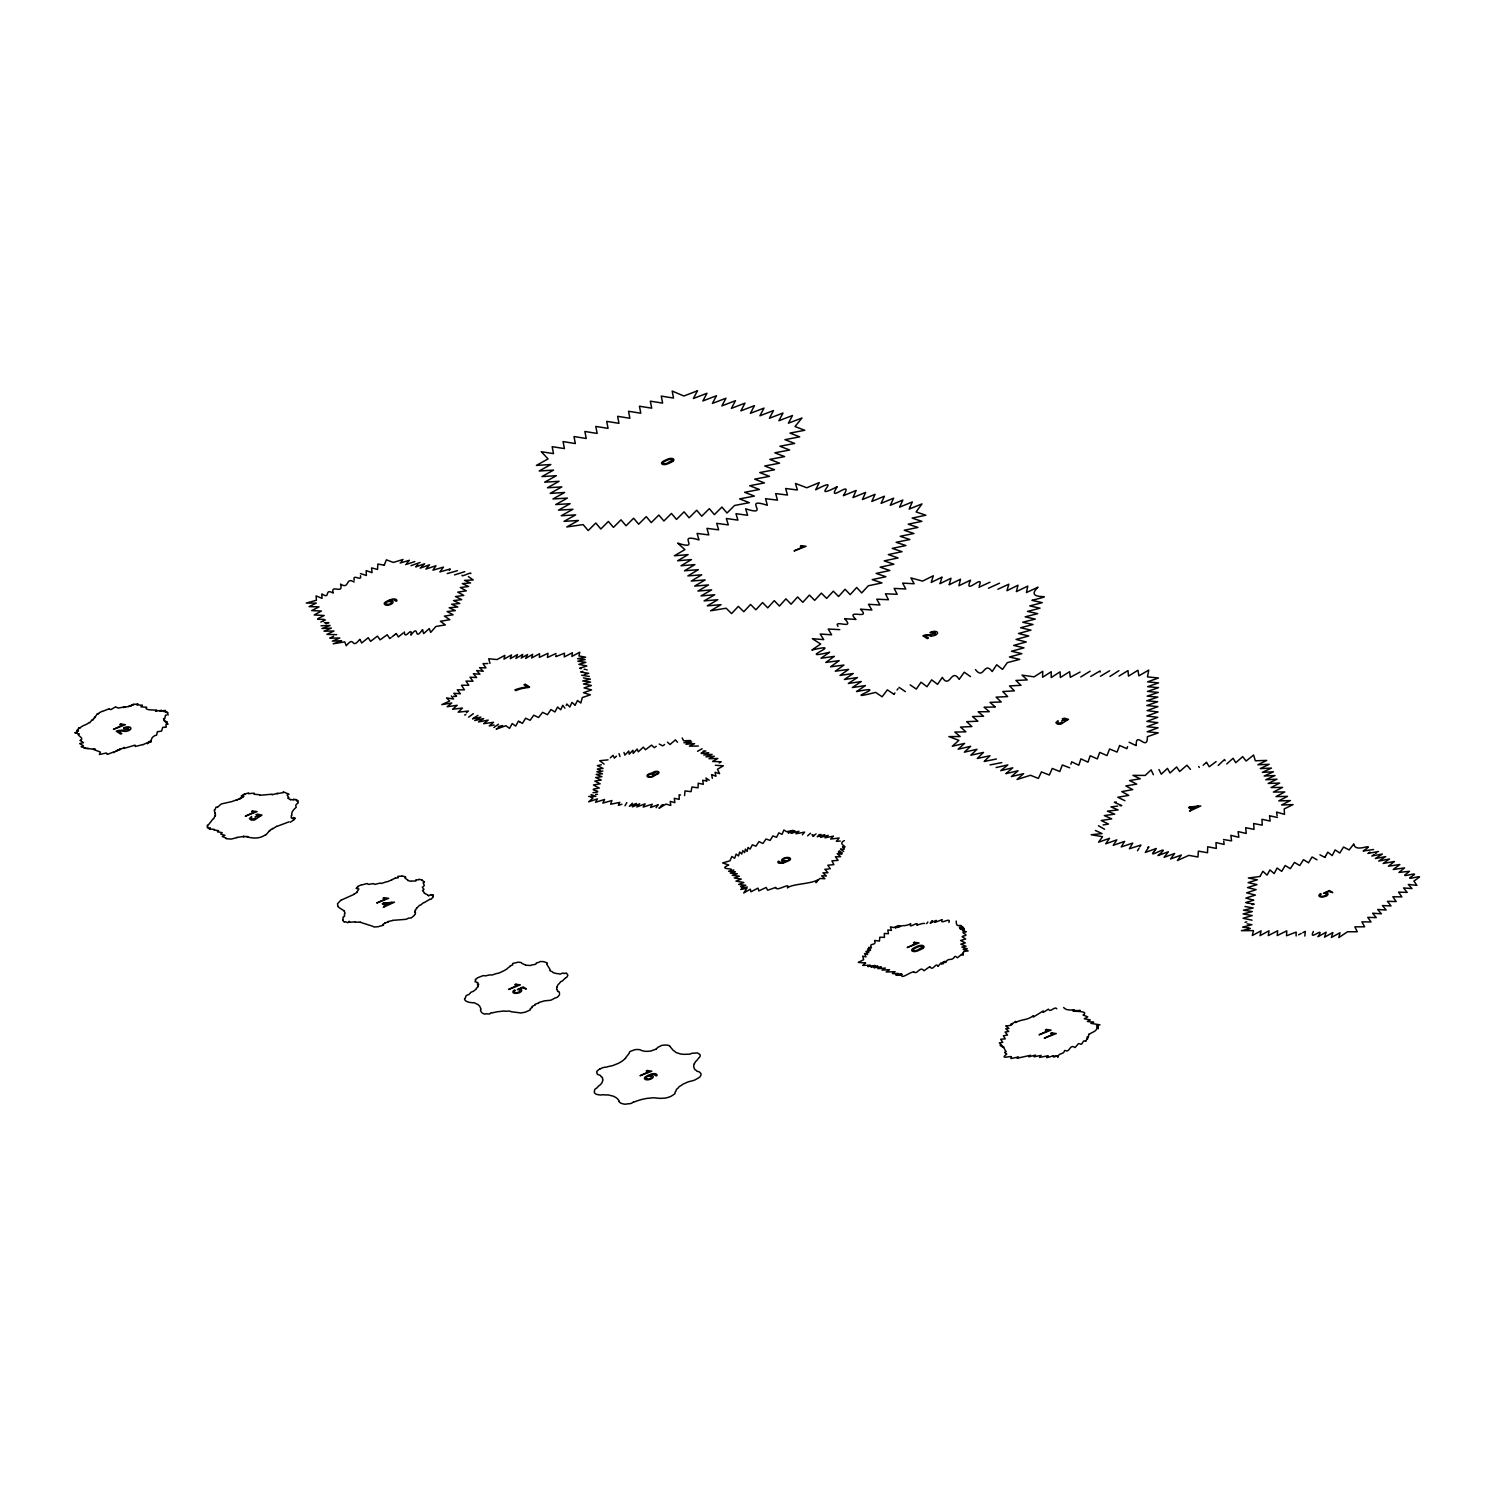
<?xml version="1.0" encoding="UTF-8"?>
<svg xmlns="http://www.w3.org/2000/svg" width="1495" height="1495" viewBox="0 0 1495 1495"><rect width="100%" height="100%" fill="white"/><g stroke="black" fill="none" stroke-linecap="round" stroke-linejoin="round"><path stroke-width="1.5" d="M556.009 656.137L556.009 655.165M556.009 656.623L564.437 653.203L564.25 656.94L572.417 652.736L571.931 656.436L579.78 652.212L578.939 655.931L585.666 657.221L577.612 658.697L585.162 659.557L577.836 661.201L585.872 662.341L578.845 664.359L586.844 665.966L579.593 668.302L581.088 668.601M215.411 815.878L215.317 813.205M354.24 580.191C352.129 572.996 362.313 582.284 360.463 575.724M1296.128 932.095L1286.522 935.758L1286.784 930.843L1277.216 935.571L1277.646 930.768L1268.302 935.59L1269.031 930.824L1260.023 935.646L1261.07 930.843L1252.305 935.515L1253.445 930.6L1241.429 930.694L1249.857 928.787M1296.072 933.029L1296.165 935.982M684.579 795.602L685.009 790.911L691.026 791.677L691.923 787.005L698.015 787.828L698.24 783.231L703.323 784.296L702.687 780.259L706.817 780.988M874.631 940.934C876.855 946.298 868.315 942.373 871.435 947.531M1088.267 1037.474L1088.902 1033.961A12.67 5.98 -12.7 0 0 1089.425 1034.129C1091.929 1032.185 1096.564 1031.643 1097.162 1027.607M214.981 815.709L213.748 818.718M80.319 740.417C84.841 738.399 77.553 735.689 78.245 734.344A18.93 8.951 -12.7 0 1 79.328 734.026L74.75 732.681A14.875 7.026 -12.7 0 1 76.787 732.307L78.805 727.785M948.895 922.415C951.624 916.36 939.252 925.573 941.999 919.705M94.69 717.6L94.746 717.32A11.867 5.606 -12.7 0 0 94.764 716.983L92.84 720.16A8.185 3.868 -12.7 0 0 92.335 719.45L89.7 722.814A16.221 7.662 -12.7 0 0 89.083 722.515C86.523 725.281 82.019 725.038 79.721 728.42A5.195 2.448 -12.7 0 1 79.16 728.121M156.695 734.606L157.367 731.784L161.553 731.074L162.712 727.374L164.768 727.261M963.004 954.894L963.266 953.604M943.42 961.976C942.056 967.788 945.251 957.903 945.494 962.518M962.967 955.043L963.677 951.474L968.162 950.932L963.172 949.381M956.221 921.051C955.959 929.385 961.547 922.994 961.733 926.713M742.585 850.562L744.603 852.617L745.426 849.104L747.164 851.421L748.005 847.497A42.981 20.313 -12.7 0 0 750.135 849.029L752.34 844.824L755.947 846.17L758.993 841.592L762.899 843.498L766.038 839.013L770.131 840.414L772.896 835.892L776.54 837.312L778.839 832.846L782.034 834.36L783.903 830.024L786.706 831.706L793.247 830.36M742.211 852.187L741.763 854.075L739.651 852L738.53 855.962L736.119 854.093L734.662 858.242L731.84 856.542L729.971 860.821L722.646 862.933L728.719 865.007M556.925 987.335L556.607 989.26A3.625 1.719 -12.7 0 0 557.261 989.727L557.598 991.465A5.176 2.448 -12.7 0 0 558.812 991.484A15.866 7.494 -12.7 0 1 559.541 993.502M960.407 579.499L958.93 585.741L970.517 580.172C963.042 596.785 984.719 572.66 979.281 585.648M910.586 924.34C908.138 929.255 919.649 920.154 916.753 925.199C921.929 923.648 922.602 923.275 924.676 923.443M978.87 587.273L990.045 582.19M1085.856 1041.398L1087.257 1037.885M1313.395 931.46C1307.789 942.429 1326.046 924.695 1317.973 936.692L1326.158 932.17L1324.514 937.178L1332.867 932.544L1331.428 937.44L1340.006 932.731L1338.829 937.571L1347.518 931.759L1357.254 931.759L1354.862 926.844L1364.636 926.807L1361.889 921.854L1371.008 921.929L1367.757 917.369L1376.26 917.612L1372.616 913.221L1381.38 913.819L1377.68 909.483L1386.145 910.025L1382.464 905.559L1391.004 905.951L1387.435 901.317L1396.18 901.541L1392.854 896.776L1401.843 896.888L1398.572 892.104L1407.206 892.403L1403.525 887.937L1411.971 888.572L1408.271 884.442L1416.905 885.358L1413.915 881.097L1415.111 880.237M988.475 588.245L999.538 583.181M949.269 584.489L950.988 578.266L940.411 583.48M214.813 810.122L216.046 807.132L217.523 807.076M997.875 589.254L1008.826 584.209L1006.957 590.712L1018.002 585.218L1016.376 591.609L1027.775 586.096L1026.43 592.562L1038.016 587.18C1021.814 602.691 1063.935 592.113 1031.924 600.336L1042.239 602.653L1029.756 605.905L1040.034 608.185L1027.514 611.399L1037.736 613.641L1025.14 616.837L1035.287 619.079L1022.711 622.256L1033.026 624.499L1020.58 627.75L1030.952 630.124L1018.506 633.506L1028.766 636.01L1016.039 639.43L1026.261 641.953L1013.703 645.391L1024 647.858L1011.517 651.241L1021.851 653.67L1009.405 656.996L1019.739 659.37L1007.275 662.659L1002.491 669.405L996.716 664.77L992.157 671.554C983.934 660.36 983.953 680.748 975.487 669.592M940 583.685L942.018 577.126M1011.48 1056.872C1011.162 1055.489 998.809 1059.918 1006.826 1054.031C1001.314 1051.172 1008.527 1052.704 1005.35 1050.779C1003.967 1047.808 1004.808 1048.5 1001.407 1046.238M1011.33 1057.357L1010.919 1058.572L1018.45 1056.946A6.765 3.196 -12.7 0 1 1017.067 1058.254L1030.522 1055.302L1028.803 1056.759L1035.549 1055.152L1034.11 1056.778L1041.062 1055.395L1039.604 1057.395L1048.182 1055.732L1047.061 1057.264A22.575 10.671 -12.7 0 1 1046.762 1057.619L1053.564 1055.844A13.623 6.428 -12.7 0 1 1052.779 1056.404C1057.918 1056.516 1053.807 1056.46 1056.386 1055.638M1136.237 744.996C1135.882 730.326 1147.525 752.508 1147.375 736.717L1158.27 732.849L1147.207 731.746L1158.064 727.822L1146.983 726.663L1157.859 722.646L1146.833 721.412L1157.765 717.32L1146.852 716.012L1158.083 711.938L1147.076 710.63L1157.896 706.63L1146.796 705.547L1157.672 701.734L1146.721 700.8L1157.84 697.1L1147.151 696.147L1158.307 692.391L1147.487 691.438L1158.513 687.681L1147.599 686.691L1158.55 682.897L1147.562 681.851L1158.457 677.982L1147.469 676.88L1148.739 670.096L1138.91 675.833L1137.938 670.246L1128.463 676.132L1127.996 670.601L1119.064 676.058M1070.868 764.225L1071.691 761.833L1078.811 765.216L1080.941 758.862L1087.968 762.17L1090.191 755.722L1097.33 758.918L1099.703 752.396L1107.029 755.554L1109.57 748.976L1117.064 752.078L1119.643 745.5L1126.875 748.677L1127.585 746.659M1069.635 767.813L1062.328 764.991L1059.805 771.551L1052.256 768.43L1049.341 775.027L1041.436 771.906L1038.371 778.428L1030.504 775.27M208.197 825.128L213.15 818.755M432.971 896.701L433.4 894.832L432.503 895.169M694.409 1063.674L695.437 1061.786A13.436 6.354 -12.7 0 1 696.633 1060.665L699.043 1057.656A5.214 2.467 -12.7 0 0 699.94 1056.535A12.296 5.812 -12.7 0 0 700.034 1054.722A4.504 2.13 -12.7 0 0 698.969 1053.956A9.512 4.504 -12.7 0 0 697.268 1052.966A6.242 2.953 -12.7 0 0 694.726 1053.19A7.195 3.401 -12.7 0 0 692.129 1053.265A17.94 8.484 -12.7 0 1 689.419 1054.199A18.052 8.521 -12.7 0 1 686.766 1054.199A11.325 5.363 -12.7 0 1 683.888 1054.33A29.937 14.146 -12.7 0 1 680.487 1053.938A13.287 6.279 -12.7 0 1 678.637 1053.34A30.722 14.52 -12.7 0 1 675.889 1052.424A14.913 7.045 -12.7 0 1 674.843 1051.377A31.956 15.099 -12.7 0 1 672.993 1050.125L670.152 1046.706M521.886 656.398L522.783 654.418L515.943 658.435L517.457 654.567L510.3 658.716L511.496 654.941L503.983 659.127L504.843 655.371L497.05 659.557L488.734 658.753L489.968 663.406M521.082 658.155L527.567 654.53L525.642 658.473L532.65 654.305L531.622 657.987L539.546 653.707L539.377 657.389L548.011 653.278L547.432 657.482L556.009 653.483M566.213 705.397L566.848 704.014L569.857 707.004L571.987 702.388L574.771 704.911M564.904 708.181L562.774 705.266L560.718 709.77L557.56 707.004L554.944 711.956L550.964 709.527L547.45 714.703L542.61 712.349L538.555 717.507L533.734 715.208L530.127 720.291L525.623 718.198L522.39 723.412L519.737 721.842M575.108 705.192L577.519 700.464M94.615 717.955L97.399 713.526M415.61 910.231L414.62 912.399A8.391 3.962 -12.7 0 0 415.386 912.137L415.442 913.146A22.275 10.521 -12.7 0 1 414.919 914.529M619.846 802.366L610.651 804.254L611.885 800.535L602.859 803.095L604.578 799.47L595.552 802.273L597.383 798.872L588.675 801.843L593.067 797.919M619.435 803.189L618.332 805.356M787.417 887.806C791.079 881.9 776.951 891.562 775.886 887.955M1260.192 876.201L1262.845 871.267L1267.069 875.117L1269.946 869.922L1274.151 873.566L1277.141 868.034L1281.701 871.361L1285.177 865.53L1290.334 868.651L1294.464 862.409L1299.716 865.549L1303.509 859.662L1308.517 862.821L1312.068 856.971L1317.02 859.831M77.291 730.233L76.918 730.943A7.681 3.625 -12.7 0 1 77.273 730.121L77.609 729.653M963.434 952.502L961.472 954.8M1325.841 855.663L1327.784 852.15L1332.194 855.588L1335.128 849.908L1339.782 853.028L1343.556 847.03L1349.144 849.964L1353.536 844.32M1325.635 856.018L1325.056 857.065M293.375 819.129C295.842 814.364 290.161 822.101 291.413 815.298M1324.85 857.42L1319.917 854.804M1139.844 846.843L1140.909 845.049L1129.398 848.768L1132.724 843.105L1121.213 846.936L1124.614 841.386L1113.233 845.329L1116.84 839.854L1105.683 843.815L1109.533 838.321L1098.601 842.208L1102.544 836.658L1091.2 834.752L1102.058 833.575L1095.405 830.491M1139.003 848.263L1137.508 850.767M415.18 910.305L416.825 907.895M449.304 570.399L450.238 568.96L439.848 571.95L443.454 567.11L432.952 570.174L435.979 565.745L425.888 569.09L429.551 564.792L420.188 568.156L424.636 563.746L415.722 566.904L417.927 564.68M255.907 818.251L251.665 819.279L251.552 816.532L249.403 818.643L251.309 820.12L254.505 820.007L261.961 815.055L257.458 814.158L255.851 814.7L260.485 815.859L255.066 816.849M1062.384 722.384L1058.049 723.356L1058.03 720.665L1055.881 722.72L1057.619 724.197L1060.889 724.159L1068.495 719.357L1064.309 718.179L1062.235 718.871L1066.103 718.852L1066.925 720.048L1062.814 720.571M942.336 963.397L943.326 961.939M941.719 964.312L941.102 962.743L938.337 966.032M816.55 881.826L816.98 881.19M457.414 570.716L447.229 573.557M910.156 684.878L916.342 689.083L921.032 682.206L926.993 686.728L931.647 679.851L937.571 684.318L942.298 677.403C949.736 689.494 951.418 667.686 958.818 678.879M959.285 679.216L964.238 672.227L970.498 676.581M424.505 892.963L422.487 890.534A19.622 9.269 -12.7 0 1 423.982 889.357L422.375 887.264L424.337 885.526L423.178 882.76A11.1 5.251 -12.7 0 0 423.814 882.368L424.15 882.143M433.251 896.813L431.065 899.261A4.859 2.299 -12.7 0 1 429.7 899.355M899.018 687.326L905.372 691.624M898.065 688.653L897.056 689.999M340.953 900.158L337.552 903.69L337.795 906.082M1154.775 850.562L1156.308 848.487L1145.301 852.43L1148.926 846.899L1147.655 847.347M1154.738 850.618L1153.878 851.758M894.926 692.876L893.991 694.128M893.898 694.259L887.376 689.849L882.125 696.782L875.64 692.372C835.948 702.332 894.01 683.962 856.523 691.587L865.418 685.588L852.318 687.55L861.307 681.533L848.319 683.458L857.42 677.553L844.376 679.496L853.253 673.497L839.984 675.441L848.674 669.368L835.275 671.218L843.946 665.051L830.566 666.807L839.2 660.64L825.763 662.453L834.378 656.361L820.979 658.249L829.632 652.212C792.668 661.052 848.487 641.448 811.86 650.045L820.68 644.009L812.308 638.683L823.726 639.617L820.25 634.029L831.612 634.814L828.23 629.04L839.798 629.638M1153.804 851.87C1146.628 859.419 1174.379 841.704 1157.971 855.57L1168.417 851.758L1164.063 857.345L1174.678 853.458L1170.529 858.971L1181.349 855.028L1177.406 860.522L1188.861 855.364L1197.962 857.009L1198.373 851.122L1207.53 852.729L1207.698 846.768L1216.332 848.412L1215.977 842.582L1224.125 844.413L1223.732 841.274M462.086 575.239C460.852 577.649 472.046 571.277 470.813 573.594M77.647 731.335L78.413 730.308L76.955 732.232M746.061 889.693L743.688 893.001L750.359 889.189L750.901 891.805L758.002 888.123L758.881 890.908L766.15 887.451L767.683 890.254L775.755 887.395M128.757 729.28L121.544 730.27A6.335 2.99 -12.7 0 0 116.311 731.242L120.647 734.082L121.843 733.54L118.441 731.317M935.421 633.731L928.152 634.814M945.812 962.35C948.278 956.968 951.624 961.902 954.819 956.538M403.052 559.466L393.334 562.438L386.364 559.821L384.234 565.222M402.155 560.569L401.277 561.653M468.383 576.584L473.205 579.985L464.496 580.378L470.57 582.938L462.31 583.592L468.589 586.488L460.329 587.535L466.347 590.843L457.75 592.132L463.786 595.421L455.47 596.542L461.712 599.644L453.508 600.579L459.806 603.494L451.602 604.242L457.806 607.007L449.173 607.755L455.358 610.595L447.08 611.53L453.116 614.763L444.389 616.108L449.845 619.696L440.39 621.285L445.342 624.91L435.923 626.461L430.672 632.404L429.289 628.554L423.646 633.6L422.562 629.75M226.362 838.228L222.25 836.471L224.904 835.313L220.699 834.023L222.157 832.696L217.466 831.687M400.137 563.036L409.424 560.27L406.808 563.26M295.206 818.176L293.45 820.269M97.979 714.311L99.062 713.078M839.218 838.004L830.641 839.069L833.462 836.116L824.96 837.835L828.249 835.35L820.549 837.331L824.754 834.658L817.204 836.695L820.886 834.322M838.471 838.882L836.322 841.33L840.265 841.05M146.66 707.247C143.539 710.405 153.985 709.901 156.807 710.125A13.306 6.279 -12.7 0 1 155.499 711.153L161.74 710.387M417.142 907.801L419.516 905.279A7.568 3.588 -12.7 0 1 420.469 905.148L423.552 902.681A14.315 6.765 -12.7 0 1 424.132 902.662L429.7 899.355M790.126 859.644L789.566 860.167A7.101 3.345 -12.7 0 1 788.725 860.765L782.931 863.213L778.895 863.213A5.868 2.766 -12.7 0 1 778.241 862.764L778.017 862.465A3.85 1.813 -12.7 0 1 777.923 861.811A2.859 1.345 -12.7 0 1 778.222 861.307C779.25 860.186 780.652 865.082 785.473 861.494A3.401 1.607 -12.7 0 1 782.446 861.176M142.417 705.266L136.755 704.874A9.119 4.317 -12.7 0 1 137.148 704.556A7.157 3.382 -12.7 0 1 138.026 703.977L135.036 704.351M844.339 840.638C836.322 844.04 850.487 847.964 842.489 846.843C849.085 852.823 834.341 845.441 843.703 851.477M142.231 705.472L140.96 706.817L146.08 707.228M414.806 561.597L405.593 564.624M632.385 803.207L629.376 806.253L636.347 803.45L632.385 806.87L639.692 803.787L636.795 806.964L645.13 803.824L643.168 807.076L652.231 804.179L650.531 807.487L657.688 804.964M625.62 754.414L628.797 750.995L629.208 754.227L632.946 750.228L633.17 753.424L637.169 749.051L638.272 751.835L643.317 747.164L645.485 749.761L651.502 745.127L654.343 747.724M1006.415 1025.925C1016.45 1024.785 1007.966 1024.673 1012.19 1023.552A17.08 8.073 -12.7 0 0 1011.685 1024.225L1015.554 1021.496M99.455 712.648L102.071 711.34M623.976 752.433L624.891 755.199M656.099 807.674L658.211 804.777M926.713 923.648L927.89 921.948M616.463 756.152L615.006 757.554M565.652 977.767L562.326 981A8.671 4.093 -12.7 0 0 560.831 981.617L558.981 983.841A5.494 2.598 -12.7 0 0 558.121 984.532L557.056 986.607A3.737 1.757 -12.7 0 0 556.906 987.092M984.906 760.693L989.989 755.76L977.3 758.47L983.523 752.415L970.797 755.218L977.02 749.275L964.331 752.172L970.666 746.304L958.127 749.219L964.63 743.37L952.278 746.267L958.874 740.361L948.895 736.605L960.182 736.53L954.8 732.083L965.882 731.821L960.519 727.093L971.862 726.551L966.723 721.674L977.898 721.207L972.516 716.535L983.579 716.254L978.16 711.788L989.335 711.695L984.439 707.509M217.597 831.575L218.513 830.697L213.71 829.856A9.325 4.41 -12.7 0 1 214.364 829.37L209.3 829.052A3.326 1.57 -12.7 0 1 210.197 828.697C210.982 826.062 208.478 830.323 207.992 827.053A6.055 2.859 -12.7 0 0 207.431 827.763A45.168 21.341 -12.7 0 1 207.356 825.109M984.121 761.46L996.399 759.011M265.923 834.845L269.885 830.416A4.915 2.317 -12.7 0 0 269.343 830.977L272.613 828.379M1158.961 769.514L1161.279 774.186L1167.464 768.374L1169.987 772.99L1176.621 766.991L1179.667 771.495L1186.918 765.216L1190.45 769.364M810.496 833.238L807.599 835.836M1218.219 765.421L1224.517 759.535L1225.115 760.712M1153.374 774.728L1151.131 769.869L1145.207 775.438L1132.948 775.344L1140.236 778.783L1129.585 780.539L1136.705 784.109L1125.847 785.959L1132.743 789.603L1121.792 791.621L1128.725 795.396L1117.793 797.246L1124.95 800.722M610.278 757.872L613.062 755.33L614.426 758.115M476.326 988.457L478.269 986.532A5.999 2.841 -12.7 0 0 477.559 986.046L478.755 984.289A9.587 4.522 -12.7 0 0 477.335 984.028L477.877 982.551L475.036 981.748A13.96 6.597 -12.7 0 1 475.802 980.103M677.515 742.267L675.404 739.875L674.077 741.034M422.524 629.638C413.255 642.458 419.964 622.798 410.919 635.188C412.732 624.854 404.51 641.206 404.379 631.937M1203.176 765.234L1206.502 762.226L1207.026 763.085M1001.762 762.599L990.026 764.917M865.455 963.116L862.727 965.434L866.166 965.303M403.108 633.058L398.361 636.945L396.287 633.488M673.404 741.613L672.059 742.791M996.118 767.552L1007.854 764.917L1000.753 770.654L1012.769 767.795L1005.911 773.662M493.593 722.291L483.632 723.673L488.211 720.085L478.475 721.954L483.689 718.59L474.737 720.553L480.867 717.114L472.607 718.815M671.386 743.37L670.022 744.529L667.499 742.155M492.901 722.889L489.22 725.935L494.21 725.038M466.328 712.816L468.44 711.041L458.161 712.199L462.478 708.051L452.593 709.265L457.208 705.285L447.173 706.743L451.752 702.986L441.791 704.631L449.64 701.062L446.538 697.903L453.527 699.006L451.378 695.96M662.322 805.413L663.219 804.646L661.052 805.581M476.27 989.036L473.392 991.278A25.228 11.923 -12.7 0 1 470.925 992.25L469.075 994.418A10.988 5.195 -12.7 0 0 466.216 995.577L465.73 996.698A21.341 10.091 -12.7 0 0 465.618 997.072L465.468 997.819A5.924 2.803 -12.7 0 0 464.609 998.847M359.809 639.299C350.82 650.587 355.212 634.628 346.242 645.765L344.747 641.86L333.217 643.803L341.664 640.72L332.32 641.131L339.813 638.01L329.76 638.141L330.657 637.692M661.014 806.515L658.959 808.234L666.004 804.086L670.788 805.469L670.227 801.376L674.862 802.647L674.282 798.311L679.235 799.339L679.104 794.779L680.543 795.004M664.621 744.473L663.537 745.332M395.876 633.824L394.848 634.628M1398.909 872.426L1409.542 871.286M1400.049 871.51L1404.59 867.885L1393.247 869.492L1399.862 864.521L1388.407 866.203L1394.424 861.512L1383.118 863.475L1389.509 858.99L1378.726 861.064L1385.715 856.598L1375.363 858.541L1382.352 854.019L1371.756 856.018M662.827 745.912L659.22 744.043M394.643 634.796L392.12 636.758M816.046 833.911L812.831 836.34L813.841 836.097M1408.795 871.865L1406.141 873.94M1405.375 874.519C1400.89 877.957 1420.698 870.912 1412.513 875.864M473.373 713.657L468.589 717.189M293.581 820.007L290.366 822.231M391.073 637.561L389.784 638.552L387.186 634.74L380.085 639.86L377.469 636.104L370.573 641.355L368.256 637.692L361.715 642.981L360.015 639.692M817.503 879.92L815.99 882.667L819.802 878.481L824.848 878.724L821.615 875.808L826.38 875.995L822.96 872.856L827.931 872.744L824.866 869.305L828.94 869.006M816.793 880.443C808.16 884.143 793.004 883.975 787.697 887.6M411.648 917.575L413.087 916.435A24.499 11.586 -12.7 0 0 414.582 914.996M656.23 746.323L655.09 747.164M1411.747 876.444C1403.076 881.62 1424.679 873.846 1418.288 877.957M510.113 966.349L507.777 968.05A3.326 1.57 -12.7 0 1 507.291 968.667L504.095 970.685A5.569 2.635 -12.7 0 1 502.712 971.301A42.738 20.201 -12.7 0 1 501.984 971.657L498.676 973.17A9.288 4.392 -12.7 0 1 496.602 973.507L492.098 975.002A13.847 6.541 -12.7 0 1 489.837 974.889L485.37 975.899A6.84 3.233 -12.7 0 0 483.315 975.637A19.977 9.437 -12.7 0 0 479.166 977.188A2.261 1.065 -12.7 0 0 478.456 977.394M149.201 741.744L150.005 741.165A9.643 4.56 -12.7 0 0 151.201 741.968C150.677 738.698 152.976 735.746 156.62 735.073M148.734 742.099L142.903 744.716M1368.355 847.291C1369.028 844.75 1355.012 852.374 1353.797 844.002M1417.484 878.537L1415.914 879.677M929.684 966.686L924.022 970.741C920.098 965.452 917.444 974.889 914.024 972.068M1367.57 847.871L1365.178 849.59M113.508 752.658L117.974 749.948M1364.374 850.15L1363.178 851.01L1373.531 849.496M897.355 926.564L895.356 927.984L899.878 925.685A29.582 13.978 -12.7 0 0 898.196 927.199M272.744 828.865L276.668 826.249M1369.887 852.019L1368.878 852.711M1367.832 853.439L1378.502 851.533M265.624 834.715C259.439 838.901 253.888 838.489 246.993 836.938A4.223 2 -12.7 0 1 247.964 836.583L244.133 836.546A4.037 1.906 -12.7 0 0 243.012 836.565L236.64 837.462M894.72 971.862C886.217 975.899 905.148 971.488 895.636 974.703M1376.615 852.785L1375.587 853.477M530.164 1008.751L532.37 1007.368A10.372 4.896 -12.7 0 1 531.921 1006.583L534.818 1005.126M1374.185 854.411L1373.157 855.103M134.587 745.276L123.823 748.472A14.016 6.615 -12.7 0 1 124.384 747.407L119.413 749.855A16.688 7.886 -12.7 0 1 120.497 748.846L116.087 751.144M472.887 718.553L477.951 715.395M1118.895 670.694L1109.925 676.45M1109.626 670.788L1100.469 676.226M430.859 894.533L429.233 895.505A28.143 13.306 -12.7 0 1 428.448 895.935L427.776 894.757M357.118 892.328L353.867 894.253M1090.173 671.162L1080.754 676.973M493.855 727.504L498.452 724.234M719.226 762.955L721.188 761.777L712.554 761.46L717.824 758.488L709.004 758.712L714.33 756.246L705.958 756.862L712.068 754.377L703.771 755.05M147.519 743.146L148.379 742.903A5.625 2.654 -12.7 0 1 147.856 743.277A8.223 3.887 -12.7 0 1 147.351 743.706L150.92 741.165L147.949 742.753M115.507 706.911L110.836 709.62L109.359 709.06M1048.462 1009.125L1043.211 1012.414A12.053 5.7 -12.7 0 1 1043.267 1010.956L1033.307 1017.048A23.602 11.156 -12.7 0 0 1033.381 1015.666C1026.841 1020.767 1021.907 1018.88 1015.703 1022.524A11.568 5.475 -12.7 0 1 1015.554 1021.496M354.184 894.309L341.365 900.046M116.591 750.938L118.086 750.116M357.473 886.61L361.379 884.722M499.666 727.205L496.153 729.111L505.964 725.729L509.533 728.401L512.187 723.561L515.7 726.103L518.466 721.038L519.625 721.767M293.543 819.054L294.833 818.363M1083.389 1014.899C1088.248 1011.349 1078.717 1011.536 1073.541 1011.143M1083.128 1015.03L1087.743 1016.862L1084.305 1018.786L1090.285 1019.908L1087.332 1021.459L1093.667 1022.188L1092.303 1022.786A27.116 12.82 -12.7 0 1 1090.883 1023.346L1099.946 1024.841L1096.526 1025.776L1098.302 1028.803M1304.836 936.057L1305.303 931.404L1302.668 932.731M702.108 748.715L697.548 751.312M289.077 821.801L276.874 826.417M858.242 962.444L863.643 959.659L862.671 956.165L865.979 956.875L864.615 953.548L867.586 954.483L865.96 951.418L868.726 952.595L867.754 951.026M336.693 634.684L326.863 634.403L333.964 631.002L323.985 631.189L331.442 628.087L321.967 628.498L330.115 625.471L321.07 625.751M1301.211 933.478L1298.538 934.805M318.099 618.556L324.191 615.491L314.193 614.968L321.425 611.025L311.689 610.614L319.052 606.877L309.073 606.634L316.286 603.083L306.251 603.064L316.417 600.261L316.08 595.87L322.042 598.374L321.799 594.113M333.553 636.272L331.105 637.487M941.607 577.332L931.217 582.433L933.328 575.781L922.546 581.106L910.904 577.911L914.192 583.741L902.644 583.125L905.821 588.993L894.141 588.413L897.206 594.3L885.432 593.795L888.46 599.738L876.743 599.159L879.976 604.989L868.483 604.298L871.865 609.997L860.466 609.175C872.127 620.743 844.189 607.96 855.962 619.453L844.619 618.687C855.794 630.554 832.958 619.005 837.985 626.349M792.574 830.678L788.052 832.921L794.929 830.902L790.93 833.276L798.928 831.257L795.919 833.761L804.628 832.098L802.366 834.827M931.292 921.425L932.562 920.789L930.17 923.237L936.206 920.378L934.842 922.415L941.813 919.78M670.769 462.478L668.564 463.487A8.69 4.111 -12.7 0 1 665.817 464.44A4.018 1.906 -12.7 0 1 662.135 464.104A4.018 1.906 -12.7 0 1 662.098 462.104A8.914 4.205 -12.7 0 1 664.434 460.591L666.789 459.507A8.783 4.149 -12.7 0 1 669.536 458.554A3.999 1.887 -12.7 0 1 673.236 458.872A3.999 1.887 -12.7 0 1 673.255 460.89M949.213 584.732L960.463 579.256M897.934 927.461C905.596 923.723 901.99 927.479 910.717 923.817M391.896 879.751L395.427 878.051M705.902 750.92C690.653 756.975 717.712 749.836 705.528 754.34M325.443 619.939L323.368 620.892M391.821 879.808L387.448 881.732A4.859 2.299 -12.7 0 1 386.588 881.714L381.543 883.433A12.427 5.868 -12.7 0 1 380.178 883.096L374.834 884.386A20.07 9.475 -12.7 0 1 373.414 883.601L368.256 884.423A11.325 5.345 -12.7 0 0 367.079 883.508L362.033 884.909M727.729 865.455C718.497 869.698 733.97 868.072 730.943 869.903M1061.543 720.982L1062.646 720.459M243.984 796.162L241.349 795.751L244.9 794.144M322.901 621.116L320.827 622.051M242.751 796.723L240.882 797.564L243.068 797.153M510.206 965.994L512.729 964.873A6.335 2.99 -12.7 0 1 512.673 963.509A10.147 4.803 -12.7 0 1 516.261 962.724L517.625 962.201A15.604 7.363 -12.7 0 1 521.568 962.668M113.657 751.966L107.416 754.396M432.223 895.281L431.251 895.169M242.564 797.358L239.181 798.779L240.732 798.423M1056.46 1055.844L1053.751 1056.984M80.207 740.455L83.496 742.66L79.665 743.594L83.402 745.743L81.608 746.528M1063.636 1007.518C1067.505 1012.526 1078.979 1007.91 1072.569 1010.769M288.236 794.536L287.133 794.966A43.766 20.687 -12.7 0 0 288.871 797.545M325.966 623.789L328.863 622.611L324.34 622.705M898.85 925.498L893.711 927.535L890.422 926.863L891.45 930.413L887.824 929.965L888.422 933.74L884.33 933.459L884.423 937.384L879.826 937.197L879.452 941.084L874.687 940.467M291.974 815.093C290.74 812.962 293.525 809.43 296.234 807.281C293.861 803.058 301.186 803.824 296.851 801.077A2.841 1.345 -12.7 0 1 298.159 800.778L295.58 799.376M240.452 798.536L232.267 801.432M538.555 1002.995L535.042 1004.36A6.877 3.252 -12.7 0 0 534.818 1005.126M875.042 965.415L870.875 966.966L877.771 966.088L874.014 967.695L881.303 966.91L877.864 968.667L885.376 968.069L882.05 970.068L889.562 969.732L886.161 971.974L894.944 971.694M624.985 805.786L626.816 802.609M420.114 562.456L410.957 565.689M243.498 794.462L248.562 792.929M231.818 801.582L221.297 803.955L217.672 807.076M621.901 804.235L619.435 805.02M901.672 973.936L897.299 975.301M464.758 571.669L454.517 574.902M1030.036 775.419L1017.067 779.493L1023.626 773.662L1011.33 776.596L1018.058 770.747L1006.341 773.569M383.467 925.255L379.188 926.377M1247.279 897.598L1255.408 895.075L1246.624 892.851L1256.136 889.674L1247.503 887.581L1256.996 884.591L1248.101 882.629L1257.388 879.789L1248.362 877.995L1260.042 876.481M587.18 670.003L586.601 669.685M1246.793 921.817L1245.073 922.359M582.77 671.33L581.443 671.722M384.776 923.013L388.494 921.873A8.652 4.093 -12.7 0 1 388.158 921.593M902.139 974.534L900.831 974.964M1253.8 900.196L1245.802 898.065M1253.221 900.364L1248.549 901.709M962.929 936.019C972.03 935.197 956.95 932.151 966.05 931.815M1247.97 901.877L1245.914 902.438M584.302 674.525L588.694 673.329L580.565 671.984M1248.456 925.629L1251.913 924.695L1247.054 923.854M1247.876 925.779L1242.625 927.124L1247.876 927.928M130.121 706.219L131.186 705.995L123.169 707.49A15.286 7.232 -12.7 0 0 125.15 706.761L118.385 708.069L116.18 707.191M818.886 834.827L819.895 834.565M1252.231 904.681L1254.212 904.176L1251.707 903.746M589.292 676.487L581.667 675.235M1244.98 906.493L1253.202 907.97L1243.485 910.212L1252.343 911.558L1243.092 913.95L1252.212 915.557L1243.055 918.266L1252.044 920.191M583.442 677.908L590.394 679.141L582.695 680.972L590.562 682.056L583.424 683.981L591.403 685.495L584.04 687.906L591.553 689.886L583.461 692.708L590.375 694.82L582.284 697.567L580.826 703.042L578.247 701.043M388.102 921.537L392.438 920.584M601.308 764.767L597.365 765.646L603.064 768.411L597.383 769.178L600.074 770.187M128.346 706.556L133.709 704.369A7.83 3.7 -12.7 0 0 132.102 704.799L134.756 704.388M811.822 834.883L812.888 834.64M502.619 725.58L498.321 726.533M248.301 793.677L254.131 793.191A26.293 12.427 -12.7 0 1 254 794.256L259.756 794.723M747.276 887.002L743.8 887.619M597.645 788.444C584.19 789.902 607.026 791.303 592.954 792.705M633.394 1102.114L634.609 1101.89A14.053 6.634 -12.7 0 1 636.608 1101.03L640.215 1099.89A15.305 7.232 -12.7 0 1 642.626 1099.274L646.531 1098.451A16.781 7.923 -12.7 0 1 649.092 1098.208L652.979 1097.779A18.445 8.708 -12.7 0 1 655.389 1097.947L659.65 1098.339A16.501 7.793 -12.7 0 0 663.518 1098.19A7.213 3.401 -12.7 0 0 666.452 1097.835A15.847 7.494 -12.7 0 0 670.321 1096.62A6.447 3.046 -12.7 0 0 672.171 1095.536A12.745 6.017 -12.7 0 0 674.806 1093.742A7.288 3.438 -12.7 0 0 674.992 1092.284L676.17 1090.771A15.679 7.4 -12.7 0 1 676.301 1089.575A29.096 13.754 -12.7 0 1 677.328 1088.659L678.207 1087.968A14.558 6.877 -12.7 0 1 679.085 1086.734A31.115 14.707 -12.7 0 1 681.01 1085.557L681.683 1085.164A13.717 6.485 -12.7 0 1 683.178 1084.062L686.298 1082.698A13.175 6.223 -12.7 0 1 688.205 1081.838L693.886 1080.38A13.698 6.485 -12.7 0 0 697.492 1078.456A7.83 3.7 -12.7 0 0 699.922 1076.849A13.661 6.466 -12.7 0 0 701.024 1074.606A6.092 2.878 -12.7 0 0 700.482 1073.148A11.941 5.644 -12.7 0 0 698.726 1071.616A12.091 5.718 -12.7 0 1 697.062 1071.28A29.62 13.997 -12.7 0 1 696.633 1070.906L695.941 1070.177A11.885 5.625 -12.7 0 1 694.67 1069.299A30.946 14.632 -12.7 0 1 694.072 1067.692A12.053 5.7 -12.7 0 1 693.699 1066.664A22.425 10.596 -12.7 0 1 694.315 1063.674M395.091 878.238L398.417 877.658A8.933 4.223 -12.7 0 1 397.838 876.369A14.726 6.952 -12.7 0 1 401.613 876.257M874.183 965.564L867.773 966.555A14.053 6.634 -12.7 0 0 870.314 965.265L867.306 965.247M901.522 975.357C901.616 979.113 909.857 972.105 913.688 971.843M392.381 920.378L406.098 919.313A25.658 12.128 -12.7 0 0 408.583 918.136A8.559 4.037 -12.7 0 0 411.293 917.837M1103.086 824.96L1108.449 824.063L1101.236 820.512L1111.738 818.849L1104.3 815.579L1114.747 814.177L1107.384 811.15L1118.092 809.954L1110.991 806.908L1117.681 806.067M741.707 887.974L746.995 888.348M897.467 975.263L901.149 974.684M746.154 888.497L740.66 889.45M1098.414 825.726L1104.581 829.258M901.354 973.936L895.841 974.74M465.823 714.741L464.609 714.928M1116.316 802.03L1114.336 802.329L1121.624 805.543M1121.568 805.562L1120.147 805.749M1077.147 1010.695L1075.466 1010.9M237.182 837.555L231.351 839.05A45.448 21.472 -12.7 0 1 226.007 838.658M963.92 949.288L967.284 948.82L961.883 947.101L966.032 946.223L960.818 944.149L965.303 942.915L960.594 940.504L965.677 938.991L962.07 936.711M259.831 795.303L272.109 794.2A6.559 3.102 -12.7 0 1 272.09 794.817L277.565 793.284A2.373 1.121 -12.7 0 1 276.893 793.714L283.62 792.537M166.711 715.133L165.496 715.245L164.768 718.628A7.083 3.345 -12.7 0 1 163.534 718.665L163.964 719.543M608.091 759.852L599.682 760.731L604.129 764.094M349.979 922.265L354.894 921.836M165.067 727.243L166.225 727.168L165.964 724.197A8.746 4.13 -12.7 0 1 167.029 724.159A7.288 3.457 -12.7 0 1 167.982 724.309L167.347 723.113M704.238 751.013L703.117 751.069M487.819 663.5L486.865 663.537M355.287 922.191L360.276 922.097M486.398 663.556L482.978 663.649L485.95 667.929L479.559 667.63L483.259 671.255L476.643 670.564L479.951 674.226L473.373 673.703L476.625 677.553L470.009 677.216L472.999 681.253L466.029 681.085L468.795 685.271L461.507 685.233L464.422 689.868L457.283 689.793L460.404 693.773L453.807 693.269L456.311 695.922M595.627 794.443L597.495 794.312M995.278 707.004L984.121 707.228M588.694 796.443L595.907 796.312L591.03 794.574M961.304 928.507L964.163 928.47L962.574 928.115M959.883 928.526L964.312 929.572L960.425 928.881M698.352 746.024L689.419 746.173L694.577 743.65L685.943 744.23L691.736 742.006L683.925 742.772L690.727 740.53L683.57 740.735L682.187 737.951M324.097 619.378L317.631 619.285M733.839 870.015L728.57 871.249L735.428 871.772L730.214 873.099L737.297 873.771L732.251 875.304L739.371 876.201L734.269 877.976L741.258 879.097L735.932 881.097L743.837 882.517L738.661 884.423L745.799 885.264L740.586 886.61L743.538 886.797M356.707 892.309L358.912 888.964L356.146 888.441A24.966 11.792 -12.7 0 1 358.295 886.684M930.226 632.516A4.504 2.13 -12.7 0 1 936.113 631.544A4.504 2.13 -12.7 0 1 936.674 634.328A4.504 2.13 -12.7 0 1 930.918 635.936L931.067 635.767M124.459 731.223L122.011 731.036A5.793 2.747 -12.7 0 0 118.441 731.167M865.624 962.967L858.765 962.5M930.824 635.767L929.46 635.674M411.929 881.003L415.853 881.022A8.82 4.167 -12.7 0 0 415.778 879.882L415.984 879.864A24.78 11.717 -12.7 0 1 418.824 879.808M373.002 926.358L360.388 922.303M715.357 765.272L723.356 765.832L717.469 769.271L719.581 773.662L715.058 772.28L715.956 776.26L713.507 775.363M87.308 748.397L88.298 748.416M84.131 748.229L95.381 749.313A15.324 7.232 -12.7 0 0 93.4 749.369L100.389 752.078L99.418 754.508L106.332 752.994L107.397 754.358M928.769 635.599L928.619 635.581A5.793 2.747 -12.7 0 0 925.031 635.711M466.496 1001.314L466.533 1001.314A18.538 8.764 -12.7 0 0 469.112 1002.323L472.738 1002.79A5.588 2.635 -12.7 0 1 474.251 1002.715L476.755 1004.042A5.475 2.579 -12.7 0 1 477.802 1004.434L479.689 1006.191A6.84 3.233 -12.7 0 1 479.988 1006.976L481.035 1009.05A9.531 4.504 -12.7 0 1 480.437 1010.078L481.353 1012.208M418.806 879.228L422.225 879.938M454.91 696.483L456.536 696.128M454.499 696.427L453.471 696.259M1248.4 928.003L1250.063 928.245M839.2 850.786L842.208 853.122L838.359 851.795L841.835 854.206L837.181 853.701L840.601 856.691L835.443 856.803L838.116 860.335L831.93 860.877L833.855 864.633L827.8 865.213L830.304 868.894M283.246 791.808L289.021 794.219M1065.356 1050.518C1069.953 1053.059 1069.523 1043.51 1075.054 1047.546L1078.568 1043.547M1064.683 1050.424C1063.506 1055.339 1058.423 1052.125 1057.955 1057.339A25.546 12.072 -12.7 0 1 1057.021 1055.75M1251.165 903.653L1248.381 903.167M383.785 565.147L377.861 564.026L377.525 569.427L371.564 567.913L372.068 572.66L366.163 570.604L366.387 575.482L360.407 573.575M1247.82 903.055L1246.157 902.756M411.331 881.359L407.63 880.443M585.591 669.48L584.096 669.199M1079.689 1043.772C1082.903 1046.388 1082.417 1038.875 1085.407 1041.211M960.836 928.974C969.732 930.226 956.875 929.722 965.976 931.609M960.369 927.61C956.613 927.012 965.378 927.479 962.406 926.881M354.166 582.041C345.158 576.416 349.867 589.964 340.524 584.115C343.906 595.309 330.264 583.349 333.217 593.085C323.667 587.778 330.993 599.701 322.322 594.188M1277.403 817.447L1269.517 815.765M295.917 799.862L293.45 799.208A22.406 10.577 -12.7 0 1 293.674 799.993L290.31 799.47M602.877 771.102L596.841 771.663L602.485 773.793L596.206 774.41L601.924 776.709L595.645 777.531L601.252 780.035L594.804 781.081L600.168 783.791L593.422 785.006L599.308 788.145M102.389 711.452L108.873 708.873M591.796 797.508L590.861 797.19M1002.696 1046.687L1003.93 1047.079L1000.062 1045.304A11.269 5.326 -12.7 0 0 1001.8 1045.454L999.333 1042.912L1002.753 1042.333L1000.66 1039.249L1005.275 1038.875L1003.388 1035.773L1007.518 1035.026L1005.089 1032.055L1008.695 1031.494L1005.799 1028.728L1008.975 1028.429L1005.743 1025.944M81.141 746.715L85.869 748.098A4.223 2 -12.7 0 1 84.636 748.229M712.965 775.158L711.62 774.653L712.349 778.316M427.421 894.72L424.3 893.281M385.037 923.144L382.645 924.564A6.092 2.878 -12.7 0 1 383.225 924.882M1129.099 742.23L1136.05 745.594M421.87 880.256L424.505 881.863M290.591 799.788L287.638 798.05M868.09 948.652L870.557 950.091L868.763 947.307A23.864 11.287 -12.7 0 0 871.23 947.849M935.291 632.684L930.357 632.553M955.454 956.314L957.491 957.753L961.397 954.539M128.682 728.14L123.749 728.028M925.05 635.842L928.451 638.085L927.255 638.627L922.938 635.786A6.335 2.99 -12.7 0 1 928.115 634.74M515.794 690.484L514.897 689.905A19.136 9.045 -12.7 0 1 527.455 687.102L523.941 684.729L525.231 684.131L529.585 687.009L528.408 687.55A18.594 8.783 -12.7 0 0 515.887 690.559M515.27 990.531L514.486 990.026A4.317 2.037 -12.7 0 0 513.551 992.942A4.317 2.037 -12.7 0 0 519.213 992.549M709.247 780.222L705.976 778.017L706.743 780.764M930.152 967.003C933.029 971.582 935.833 961.696 937.963 966.256M166.468 722.646L164.114 720.74M167.982 712.76L166.02 711.807M994.81 706.593L989.989 702.388L1001.239 701.977L996.118 697.156L1007.649 696.577L1002.79 691.55L1014.395 690.839L1009.499 685.925L1020.992 685.327L1015.909 680.449L1027.233 679.926L1022.001 675.123L1034.11 676.843L1042.744 671.311L1042.594 677.254L1051.228 671.741L1051.191 677.553L1060.067 671.834L1060.347 677.497L1069.616 671.685L1070.289 677.31L1080.138 672.021M166.038 721.412L167.122 722.328A9.362 4.429 -12.7 0 0 166.487 721.879L167.309 723.057M1056.797 1008.807C1055.395 1005.799 1050.312 1012.358 1048.985 1009.91M349.793 922.191L349.12 921.275A11.53 5.457 -12.7 0 1 347.849 922.714L345.364 921.705A4.317 2.037 -12.7 0 1 344.355 922.191A30.76 14.539 -12.7 0 1 342.766 920.229M344 910.754L339.533 907.951A28.461 13.455 -12.7 0 1 337.814 906.25M166.917 712.106L168.225 714.984M1198.672 766.468L1199.308 767.44M868.277 948.933C872.389 953.53 865.885 948.353 867.642 950.839M1207.362 763.646L1209.212 766.767L1216.126 761.609M166.132 712.012L163.366 711.358L165.553 710.443L160.002 711.171A11.717 5.531 -12.7 0 0 161.516 710.499M164.058 719.712L165.085 721.375A4.578 2.168 -12.7 0 1 164.693 721.207M1226.741 763.945L1233.076 758.283L1235.767 762.73L1242.681 756.619L1246.101 761.03L1253.595 755.031L1255.314 760.768L1266.732 760.413L1257.856 764.767L1269.199 764.3L1260.248 768.598L1271.479 768.094L1262.378 772.336L1273.441 771.812L1264.153 776.054L1275.029 775.55L1265.76 779.755L1276.992 779.194L1268.152 783.455L1279.683 783.062L1271.03 787.547L1282.561 787.398L1273.348 792.07L1284.784 791.958L1276.001 796.573L1287.513 796.368L1278.786 800.89L1290.334 800.572L1281.57 805.001L1293.063 804.59L1284.205 808.944L1284.504 814.345L1276.543 812.065L1277.141 815.747M344.168 910.96L345.065 913.333A4.111 1.944 -12.7 0 1 344.448 913.856L344.523 916.323A10.876 5.139 -12.7 0 1 343.065 917.164L343.009 919.817M619.023 753.629L620.014 756.526M464.496 999.015L464.964 1000.024A20.126 9.512 -12.7 0 0 465.674 1000.94M1087.612 1039.062L1087.388 1036.577A13.044 6.167 -12.7 0 0 1087.669 1036.913M215.131 813.71L214.551 811.411A42.495 20.089 -12.7 0 1 214.29 809.916M1223.508 839.536L1231.6 840.863L1230.833 835.331L1238.832 837.275L1238.122 831.612L1246.232 833.444L1245.709 827.669L1254.006 829.389L1253.688 823.521L1262.228 825.165L1261.948 819.297L1270.152 821.054L1269.61 816.457M142.885 744.566L135.241 746.491L135.129 745.257M1090.733 676.45L1100.058 670.956L1100.152 672.021M651.502 1075.335A4.448 2.093 -12.7 0 1 653.109 1077.278A4.448 2.093 -12.7 0 1 649.559 1079.483A3.962 1.869 -12.7 0 1 646.438 1079.782A3.607 1.701 -12.7 0 1 645.896 1079.652L645.373 1079.446A6.728 3.177 -12.7 0 1 644.887 1079.147L644.401 1078.269A4.055 1.925 -12.7 0 1 644.98 1077.222A6.298 2.971 -12.7 0 1 646.382 1076.232A14.875 7.026 -12.7 0 1 650.418 1074.382A7.157 3.382 -12.7 0 1 652.698 1073.765A4.429 2.093 -12.7 0 1 654.773 1073.634A3.401 1.607 -12.7 0 1 655.445 1073.746L656.062 1073.971A5.961 2.822 -12.7 0 1 656.604 1074.307L657.015 1074.886A3.027 1.439 -12.7 0 1 656.66 1075.858C655.389 1076.456 654.119 1072.7 650.886 1074.998A12.932 6.111 -12.7 0 0 649.447 1075.596L649.69 1075.578A3.289 1.551 -12.7 0 1 651.241 1075.559M520.185 989.017A4.373 2.074 -12.7 0 1 519.382 992.68M520.036 989.148A2.56 1.215 -12.7 0 0 519.027 989.073L522.559 987.821L526.352 989.017L523.138 986.887L517.419 989.615A3.868 1.831 -12.7 0 1 518.69 989.615A2.953 1.402 -12.7 0 1 518.653 992.063A2.878 1.364 -12.7 0 1 514.635 992.456A2.878 1.364 -12.7 0 1 515.046 990.456M123.618 727.972A4.504 2.13 -12.7 0 1 129.504 727.019A4.504 2.13 -12.7 0 1 130.065 729.784A4.504 2.13 -12.7 0 1 124.309 731.391M633.375 1102.114A8.615 4.074 -12.7 0 1 630.909 1103.478A11.119 5.251 -12.7 0 1 627.358 1103.871A7.026 3.326 -12.7 0 1 624.873 1104.207A14.8 6.989 -12.7 0 1 621.901 1103.516A6.671 3.158 -12.7 0 1 620.238 1102.768A15.604 7.382 -12.7 0 1 618.818 1101.049M618.837 1101.049A15.791 7.456 -12.7 0 0 618.444 1099.909A35.749 16.893 -12.7 0 0 616.912 1098.32A15.025 7.101 -12.7 0 0 615.622 1097.386A34.236 16.183 -12.7 0 0 613.23 1096.171A14.558 6.877 -12.7 0 0 611.193 1095.686A32.927 15.567 -12.7 0 0 608.203 1094.957A14.371 6.802 -12.7 0 0 605.755 1094.975A31.787 15.025 -12.7 0 0 602.56 1094.732L600.934 1095.031A12.764 6.036 -12.7 0 1 597.944 1094.62A5.419 2.56 -12.7 0 1 596.038 1094.116A13.847 6.541 -12.7 0 1 594.431 1092.696A6.858 3.233 -12.7 0 1 594.468 1091.387A14.259 6.728 -12.7 0 1 594.879 1089.388A9.101 4.298 -12.7 0 1 597.066 1087.837L598.392 1086.155A20.93 9.886 -12.7 0 0 600.261 1084.809A31.806 15.025 -12.7 0 0 601.98 1082.772A11.96 5.662 -12.7 0 0 602.223 1081.651A28.498 13.474 -12.7 0 0 603.008 1079.913A12.782 6.036 -12.7 0 0 602.429 1078.941A26.648 12.595 -12.7 0 0 602.429 1077.409A13.903 6.578 -12.7 0 0 601.102 1076.718A23.303 11.007 -12.7 0 0 600.392 1075.41L597.458 1074.344A9.774 4.616 -12.7 0 1 597.047 1072.961A4.877 2.299 -12.7 0 1 596.841 1072.719M596.617 1071.859A11.511 5.438 -12.7 0 1 598.224 1070.084A4.877 2.317 -12.7 0 1 599.85 1069.018M599.887 1069.037A13.044 6.167 -12.7 0 1 603.214 1067.542A6.821 3.214 -12.7 0 1 605.681 1067.224A31.619 14.931 -12.7 0 0 609.455 1066.253A15.417 7.288 -12.7 0 0 612.277 1065.729A30.517 14.427 -12.7 0 0 615.996 1064.272A13.698 6.466 -12.7 0 0 618.481 1063.281A29.881 14.128 -12.7 0 0 621.602 1061.469A12.222 5.774 -12.7 0 0 623.284 1060.235A29.62 13.997 -12.7 0 0 625.452 1058.329M625.452 1058.329A11.007 5.195 -12.7 0 0 626.125 1057.152L629.245 1053.265A6.485 3.065 -12.7 0 1 629.881 1051.695A8.26 3.906 -12.7 0 1 633.02 1050.424A4.485 2.112 -12.7 0 1 635.487 1049.602A10.727 5.064 -12.7 0 1 639.262 1049.621A5.195 2.448 -12.7 0 1 641.019 1050.275A16.296 7.699 -12.7 0 0 644.065 1051.116A6.914 3.27 -12.7 0 0 646.457 1051.34A14.969 7.064 -12.7 0 0 650.381 1051.078A6.447 3.046 -12.7 0 0 652.866 1050.237A11.96 5.644 -12.7 0 0 656.324 1049.004M656.286 1048.985A8.11 3.831 -12.7 0 0 657.501 1047.565A8.353 3.943 -12.7 0 1 659.8 1046.444A4.485 2.112 -12.7 0 1 661.594 1045.472A10.222 4.821 -12.7 0 1 664.808 1045.061A4.186 1.981 -12.7 0 1 666.602 1045.08A11.979 5.662 -12.7 0 1 669.48 1045.715A5.868 2.766 -12.7 0 1 670.059 1046.425M482.007 1012.825A21.061 9.942 -12.7 0 0 484.511 1014.115A3.775 1.794 -12.7 0 0 486.267 1013.722A13.922 6.578 -12.7 0 0 489.426 1013.984A8.279 3.906 -12.7 0 0 491.145 1012.638L492.266 1012.956A4.448 2.112 -12.7 0 1 493.425 1012.582L497.76 1011.685A7.026 3.326 -12.7 0 1 499.255 1011.573L503.796 1010.994A10.783 5.083 -12.7 0 1 505.347 1011.255L509.795 1011.068A15.212 7.195 -12.7 0 1 511.122 1011.723L519.307 1012.75A4.485 2.13 -12.7 0 0 521.25 1012.919A22.836 10.801 -12.7 0 0 525.848 1011.965A2.392 1.14 -12.7 0 0 527.025 1011.311A17.361 8.204 -12.7 0 0 530.557 1009.723M475.279 979.561A16.95 8.017 -12.7 0 1 477.951 977.637M525.25 964.78A23.322 11.026 -12.7 0 1 522.166 963.509M525.436 964.892A3.495 1.644 -12.7 0 0 526.427 965.247L530.463 965.49A2.822 1.327 -12.7 0 0 531.902 964.929A15.697 7.419 -12.7 0 0 535.733 964.238A6.597 3.121 -12.7 0 0 536.294 962.986A12.184 5.756 -12.7 0 1 539.097 962.313M539.901 961.584A15.286 7.213 -12.7 0 1 543.395 961.64M544.161 961.864A18.706 8.839 -12.7 0 1 547.077 962.892M546.964 963.415A5.812 2.747 -12.7 0 1 546.609 964.013L550.048 969.47A13.025 6.148 -12.7 0 0 549.861 970.647L552.683 971.956A8.578 4.055 -12.7 0 0 553.318 972.74L556.813 973.581A3.719 1.757 -12.7 0 0 558.364 973.6A21.266 10.054 -12.7 0 0 560.176 974.179A19.884 9.4 -12.7 0 0 562.606 973.021A8.615 4.074 -12.7 0 1 564.288 973.544A5.737 2.71 -12.7 0 1 566.437 973.021A13.044 6.167 -12.7 0 1 567.24 974.534M567.876 974.871A17.921 8.465 -12.7 0 1 566.885 977.113A2.99 1.42 -12.7 0 1 565.652 977.767M559.578 994.455A18.874 8.914 -12.7 0 1 557.542 997.09A6.578 3.102 -12.7 0 1 554.72 998.137A19.061 9.007 -12.7 0 1 550.665 1000.248L544.348 1000.865A3.775 1.794 -12.7 0 0 543.264 1001.22L539.321 1002.379A4.597 2.168 -12.7 0 0 538.555 1002.995M401.987 875.921A21.976 10.39 -12.7 0 1 405.687 877.06M405.481 877.453A3.999 1.887 -12.7 0 1 404.958 877.976A32.329 15.268 -12.7 0 0 407.686 879.845M378.87 926.582A32.479 15.342 -12.7 0 1 373.75 927.012M923.518 947.867A9.026 4.261 -12.7 0 1 921.051 949.362L918.696 950.446A8.69 4.111 -12.7 0 1 915.949 951.399A4.018 1.906 -12.7 0 1 912.286 951.063A4.018 1.906 -12.7 0 1 912.249 949.063A8.914 4.205 -12.7 0 1 914.585 947.55L916.921 946.466A8.783 4.149 -12.7 0 1 919.687 945.513A3.999 1.887 -12.7 0 1 923.387 945.83A3.999 1.887 -12.7 0 1 923.387 947.849M790.444 858.541A3.42 1.626 -12.7 0 1 790.126 859.644M782.128 861.326A4.448 2.093 -12.7 0 1 784.707 857.85A4.448 2.093 -12.7 0 1 790.332 858.653M653.82 772.765A2.28 1.065 -12.7 0 1 657.146 771.925A2.28 1.065 -12.7 0 1 657.221 773.569A2.28 1.065 -12.7 0 1 653.876 773.943M649.503 774.41A3.139 1.476 -12.7 0 0 648.942 774.709L648.755 774.821A2.168 1.028 -12.7 0 0 648.213 775.456A2.654 1.252 -12.7 0 0 648.232 775.942L648.381 776.167A3.906 1.85 -12.7 0 0 648.718 776.41M649.559 774.466A2.654 1.252 -12.7 0 1 652.979 774.41A2.654 1.252 -12.7 0 1 652.026 776.279A2.654 1.252 -12.7 0 1 648.531 776.503M652.175 773.401A3.513 1.663 -12.7 0 1 656.342 771.345A3.513 1.663 -12.7 0 1 658.865 773.008A3.513 1.663 -12.7 0 1 654.474 774.915M655.053 774.672A4.093 1.925 -12.7 0 1 650.306 777.288A4.093 1.925 -12.7 0 1 647.223 775.288A4.093 1.925 -12.7 0 1 652.698 773.139M390.251 599.757A7.157 3.382 -12.7 0 1 392.531 599.121A4.429 2.093 -12.7 0 1 394.587 598.99A3.401 1.607 -12.7 0 1 395.259 599.103L395.876 599.327A5.961 2.822 -12.7 0 1 396.418 599.663L396.848 600.242A3.027 1.439 -12.7 0 1 396.474 601.214C395.166 601.7 394.175 598.037 390.625 600.392A12.932 6.111 -12.7 0 0 389.279 600.953L389.522 600.934A3.289 1.551 -12.7 0 1 391.055 600.915M390.251 599.738A14.875 7.026 -12.7 0 0 386.215 601.588A6.298 2.971 -12.7 0 0 384.813 602.578A4.055 1.925 -12.7 0 0 384.215 603.625L384.72 604.503A6.728 3.177 -12.7 0 0 385.205 604.802L385.71 605.008A3.607 1.701 -12.7 0 0 386.271 605.139A3.962 1.869 -12.7 0 0 389.391 604.858A4.448 2.093 -12.7 0 0 392.923 602.635A4.448 2.093 -12.7 0 0 391.316 600.691M673.385 460.908A9.026 4.261 -12.7 0 1 670.9 462.403M1326.308 892.777A2.598 1.233 -12.7 0 0 1325.28 892.721L1328.868 891.45L1332.736 892.646L1329.466 890.497L1323.636 893.262A3.943 1.869 -12.7 0 1 1324.944 893.262A3.009 1.42 -12.7 0 1 1324.888 895.767M1324.794 895.711A2.915 1.383 -12.7 0 1 1320.814 896.14A2.915 1.383 -12.7 0 1 1321.244 894.122M1325.467 896.253A4.392 2.074 -12.7 0 1 1319.711 896.645A4.392 2.074 -12.7 0 1 1320.552 893.636M1326.476 892.664A4.448 2.112 -12.7 0 1 1325.635 896.383M672.47 459.899L667.611 463.001A6.97 3.289 -12.7 0 1 666.022 463.581A3.27 1.551 -12.7 0 1 664.471 463.842L662.939 462.833A3.27 1.551 -12.7 0 1 663.687 462.03A6.97 3.289 -12.7 0 1 664.976 461.264L667.237 460.198A8.951 4.223 -12.7 0 1 669.349 459.413A2.691 1.271 -12.7 0 1 671.367 459.152L672.47 459.974M922.602 946.858L917.762 949.96A6.97 3.289 -12.7 0 1 916.173 950.54A3.27 1.551 -12.7 0 1 914.622 950.801L913.071 949.792A3.27 1.551 -12.7 0 1 913.819 948.989A6.97 3.289 -12.7 0 1 915.127 948.222L917.388 947.157A8.951 4.223 -12.7 0 1 919.481 946.372A2.691 1.271 -12.7 0 1 921.499 946.111L922.602 946.858M909.969 507.272L909.184 509.066L922.004 503.908L916.099 511.925L925.853 515.214L912.137 518.092L921.892 521.344L908.194 524.184L917.949 527.436L904.232 530.258L913.95 533.491L900.196 536.294L909.894 539.508L896.14 542.311L905.914 545.544L892.235 548.385L902.027 551.674L888.31 554.589L898.046 557.953L884.199 560.868L893.898 564.232L880.125 567.166L889.861 570.511L876.145 573.426L885.918 576.734L872.202 579.63L881.975 582.919L868.277 585.778L861.718 592.917L856.672 587.479L850.206 594.655L845.105 589.273L838.546 596.505L833.332 591.179L826.642 598.43L821.353 593.123L814.663 600.373L809.43 595.066L802.815 602.317L797.62 596.972L791.061 604.204L785.94 598.841L779.418 606.054L774.279 600.654L767.739 607.867L762.562 602.541L755.891 609.792L750.565 604.466L743.781 611.717L738.362 606.372L731.56 613.585L726.159 608.222L710.536 610.801L721.057 604.653L707.266 605.849L717.824 599.701L704.089 600.915L714.703 594.748L701.005 595.944L711.657 589.852L697.941 591.067L708.499 584.919L694.67 586.096L705.154 579.91L691.269 581.069L701.753 574.809L687.887 575.911L698.352 569.67L684.467 570.791L694.913 564.587L681.01 565.764L691.475 559.578L677.627 560.774L688.13 554.608L674.338 555.785L684.878 549.618L677.721 543.133C702.594 551.225 674.544 532.556 699.006 539.938L697.062 533.416L708.798 534.911L706.948 528.352L718.646 529.847L716.684 523.343L728.308 524.913L726.308 518.485L737.913 520.129L735.97 513.701L747.612 515.289L745.669 508.805C771.775 517.345 741.053 496.695 767.327 505.291L765.571 498.695L777.437 500.134L775.662 493.574L787.473 495.051L785.641 488.491L797.377 489.986L795.471 483.446L806.814 487.762L819.241 482.605L815.709 489.818C845.796 473.84 807.113 502.301 837.219 486.66C825.371 505.31 854.897 477.111 843.329 495.705L856.168 490.453L852.954 497.592L865.661 492.397L862.409 499.536L875.08 494.322L871.791 501.442L884.423 496.228L881.078 503.348L893.655 498.153L890.272 505.291L902.849 500.059L899.579 507.16L912.324 501.928L909.969 507.272M697.474 390.793L693.381 398.492L706.986 393.26L702.874 400.959L716.479 395.726L712.386 403.426L725.991 398.212L721.879 405.892L735.484 400.679L731.391 408.378L744.996 403.145L740.885 410.845L754.489 405.631L750.397 413.311L764.001 408.098L759.89 415.797L773.494 410.564L769.402 418.264L783.006 413.031L778.895 420.73L792.499 415.517L788.407 423.197L802.011 417.983L795.004 426.505L804.758 430.28L789.958 433.083L799.713 436.858L784.931 439.661L794.686 443.436L779.885 446.239L789.64 450.014L774.84 452.817L784.613 456.592L769.813 459.395L779.568 463.188L764.767 465.992L774.541 469.766L759.74 472.569L769.495 476.344L754.695 479.147L764.45 482.922L749.668 485.726L759.423 489.5L744.622 492.303L754.377 496.078L739.595 498.9L749.35 502.675L734.55 505.478L726.981 513.028L721.935 507.067L714.367 514.616L709.321 508.655L701.753 516.223L696.707 510.262L689.12 517.812L684.093 511.851L676.506 519.419L671.461 513.458L663.892 521.008L658.846 515.046L651.278 522.596L646.232 516.635L638.664 524.203L633.618 518.242L626.05 525.792L621.004 519.83L613.436 527.399L608.39 521.437L600.822 528.987L595.776 523.026L588.208 530.576L583.162 524.614L566.754 526.95L578.434 520.466L563.989 521.363L575.668 514.859L561.223 515.756L572.903 509.272L558.457 510.169L570.137 503.684L555.71 504.581L567.39 498.078L552.944 498.975L564.624 492.49L550.179 493.387L561.858 486.884L547.432 487.781L559.111 481.297L544.666 482.194L556.346 475.709L541.9 476.587L553.58 470.103L539.153 471L550.833 464.515L536.387 465.412L548.067 458.909L541.246 451.696L553.505 453.639L552.16 446.65L564.419 448.593L563.073 441.586L575.332 443.548L573.987 436.54L586.246 438.483L584.881 431.476L597.159 433.438L595.795 426.43L608.054 428.374L606.708 421.366L618.967 423.328L617.622 416.32L629.881 418.264L628.535 411.274L640.794 413.218L639.449 406.21L651.708 408.172L650.344 401.165L662.621 403.108L661.257 396.1L673.516 398.062L672.171 391.055L683.869 396.007L697.474 390.793M120.833 724.01L119.749 724.496L121.469 725.636L113.452 729.354L125.431 724.683L120.833 724.01M801.451 545.619L800.367 546.124L802.086 547.245L794.069 550.964L806.067 546.31L801.526 545.675M252.524 810.944L251.478 811.43L253.16 812.551L245.255 816.214L257.065 811.617L252.618 811M384.103 897.654L383.019 898.159L384.738 899.28L376.721 902.999L388.719 898.346L384.14 897.691M383.561 903.111L382.253 903.709L385.168 905.615L383.281 907.334L394.493 902.139L383.561 903.111M391.839 902.531L386.345 905.073L384.122 903.615L391.821 902.513M515.831 984.196L514.785 984.7L516.466 985.803L508.58 989.466L520.372 984.869L515.887 984.233M1189.833 806.926L1188.544 807.524L1191.44 809.449L1189.571 811.15L1200.765 805.954L1189.833 806.926M1198.112 806.347L1192.618 808.888L1190.394 807.431L1198.093 806.347M914.491 942.298L913.445 942.784L915.127 943.906L907.222 947.55L919.033 942.971L914.529 942.317M647.298 1070.495L646.232 1070.981L647.933 1072.102L640.028 1075.746L651.839 1071.168L647.372 1070.551M1046.463 1029.457L1045.397 1029.943L1047.117 1031.083L1039.081 1034.802L1051.078 1030.13L1046.519 1029.476M1051.658 1032.858L1050.593 1033.363L1052.312 1034.503L1044.276 1038.203L1056.274 1033.55L1051.751 1032.914M237.163 799.675L236.266 800.012A4.055 1.906 -12.7 0 0 237.163 799.675M1077.802 1010.9L1077.689 1010.919A14.408 6.802 -12.7 0 0 1076.998 1011.068L1078.568 1010.994L1075.017 1010.676L1080.306 1010.489L1077.895 1010.882M243.124 836.546L244.133 836.546L243.124 836.546M1097.816 1026.187L1098.152 1027.644L1097.853 1026.28M647.428 1079.072A2.915 1.383 -12.7 0 0 651.558 1076.998A2.915 1.383 -12.7 0 0 647.111 1076.699A2.915 1.383 -12.7 0 0 647.428 1079.072M784.912 861.027A2.897 1.364 -12.7 0 0 789.024 858.99A2.897 1.364 -12.7 0 0 784.595 858.672A2.897 1.364 -12.7 0 0 784.912 861.027M387.261 604.428A2.915 1.383 -12.7 0 0 391.372 602.354A2.915 1.383 -12.7 0 0 386.925 602.055A2.915 1.383 -12.7 0 0 387.261 604.428"/></g></svg>
